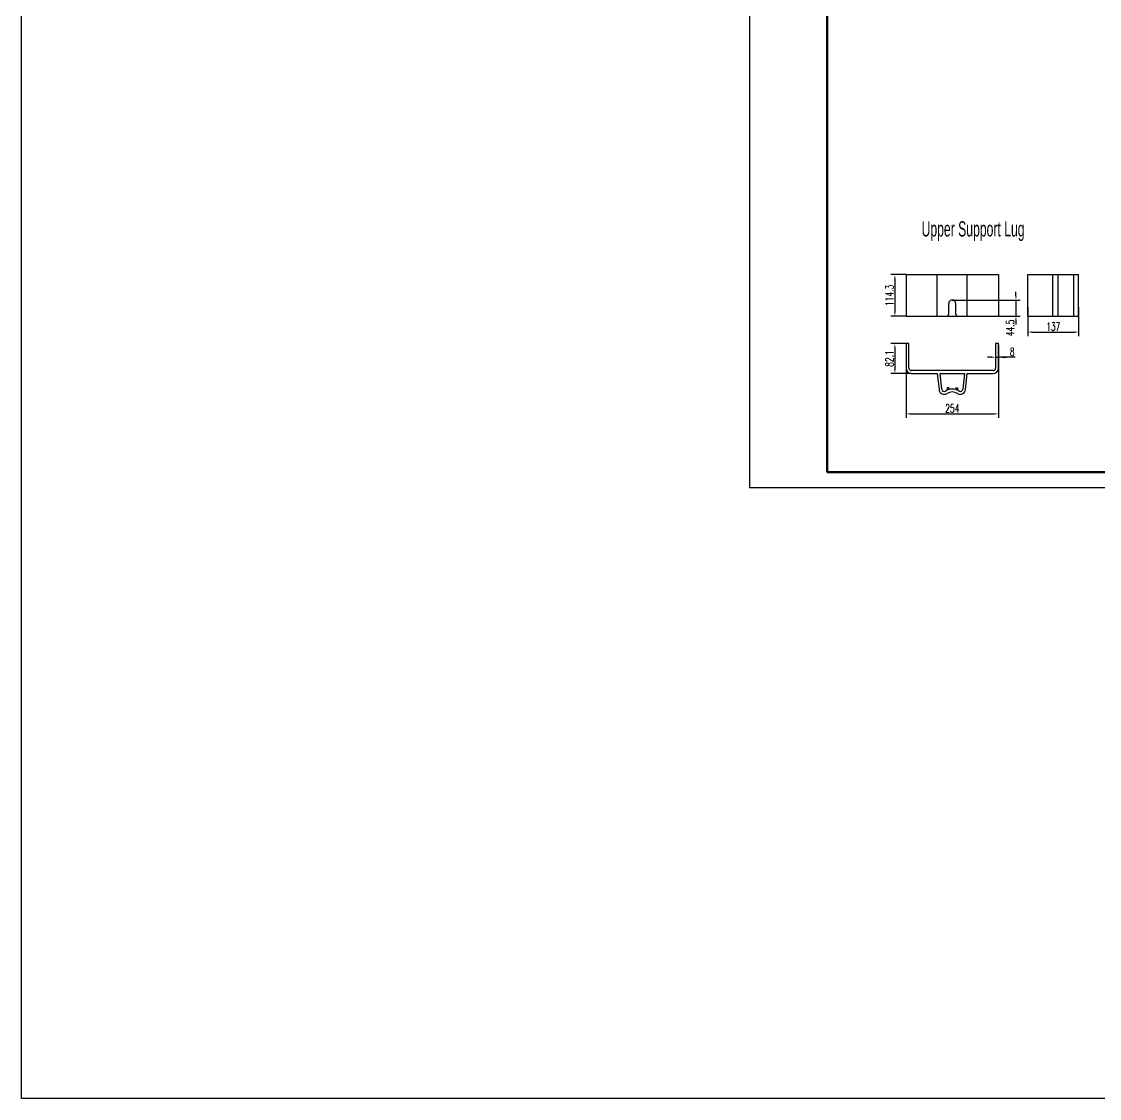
# Model space of a CAD drawing. Header units: millimetres. Extents: x 14764 to 253586, y -11609 to 135872.
# Drawn here: x 243886 to 247835, y 127896 to 131843 of the extents above; entities that cross this region are included whole.
import ezdxf

# ---------------------------------------------------------------- set-up
doc = ezdxf.new("R2010")
doc.units = ezdxf.units.MM
doc.header["$LTSCALE"] = 23.1
doc.header["$PDMODE"] = 3
doc.header["$PDSIZE"] = 1
doc.layers.get('0').update_dxf_attribs({"linetype": 'CONTINUOUS'})
doc.layers.get('Defpoints').update_dxf_attribs({"linetype": 'CONTINUOUS'})
doc.layers.add('标注、文本', color=3, linetype='CONTINUOUS', lineweight=25)
doc.layers.add('粗实线', color=7, linetype='CONTINUOUS', lineweight=50)
doc.styles.add('DFT', font='simplex.shx', dxfattribs={"width": 0.67, "bigfont": 'dft.shx'})
doc.styles.add('TEXTSTYLE_6', font='txt', dxfattribs={"width": 0.8})
doc.dimstyles.new('INTE$0', dxfattribs={"dimscale": 5, "dimtxt": 4, "dimasz": 3, "dimexe": 3, "dimexo": 0, "dimgap": 1, "dimtad": 1, "dimdec": 3, "dimdsep": 46, "dimtxsty": 'DFT', "dimcen": 0, "dimclrd": 3, "dimclre": 3, "dimclrt": 6, "dimadec": 0, "dimazin": 0, "dimtfac": 1, "dimtdec": 3, "dimtix": 1, "dimtmove": 1, "dimatfit": 0, "dimfxl": 0, "dimtolj": 1, "dimtzin": 0, "dimarcsym": 0})

# ---------------------------------------------------------------- blocks, each defined once
blk = doc.blocks.new('*D215')
at = {"color": 3, "lineweight": -2, "transparency": 16777216}
for p, q in [((247126.2, 130915.4), (247070.3, 130915.4)), ((247085.3, 130900.4), (247085.3, 130778)), ((247126.2, 130763), (247070.3, 130763))]:
    blk.add_line(p, q, dxfattribs=at)
at = {"color": 3, "transparency": 16777216}
for points in [[(247082.8, 130900.4), (247087.8, 130900.4), (247085.3, 130915.4)], [(247082.8, 130778), (247087.8, 130778), (247085.3, 130763)]]:
    blk.add_solid(points, dxfattribs=at)
at = {"layer": 'Defpoints', "color": 0, "transparency": 16777216}
for p in [(247126.2, 130915.4), (247085.3, 130763), (247126.2, 130763)]:
    blk.add_point(p, dxfattribs=at)
at = {"color": 6, "transparency": 16777216, "insert": (247065.3, 130839.2), "char_height": 30, "attachment_point": 5, "rotation": 90, "style": 'DFT'}
blk.add_mtext('\\A1;114.3', dxfattribs=at)
blk = doc.blocks.new('*D216')
at = {"color": 3, "lineweight": -2, "transparency": 16777216}
for p, q in [((247528.7, 130837.3), (247528.7, 130852.3)), ((247295.6, 130822.3), (247543.7, 130822.3)), ((247528.7, 130822.3), (247528.7, 130763)), ((247421.9, 130763), (247543.7, 130763)), ((247528.7, 130748), (247528.7, 130733))]:
    blk.add_line(p, q, dxfattribs=at)
at = {"color": 3, "transparency": 16777216}
for points in [[(247526.2, 130837.3), (247531.2, 130837.3), (247528.7, 130822.3)], [(247526.2, 130748), (247531.2, 130748), (247528.7, 130763)]]:
    blk.add_solid(points, dxfattribs=at)
at = {"layer": 'Defpoints', "color": 0, "transparency": 16777216}
for p in [(247295.6, 130822.3), (247421.9, 130763), (247528.7, 130763)]:
    blk.add_point(p, dxfattribs=at)
at = {"color": 6, "transparency": 16777216, "insert": (247507.8, 130720.1), "char_height": 30, "attachment_point": 5, "rotation": 90, "style": 'DFT'}
blk.add_mtext('\\A1;44.5', dxfattribs=at)
blk = doc.blocks.new('*D217')
at = {"color": 3, "lineweight": -2, "transparency": 16777216}
for p, q in [((247572.7, 130796.5), (247572.7, 130689.8)), ((247758.4, 130796.5), (247758.4, 130689.8)), ((247587.7, 130704.8), (247743.4, 130704.8))]:
    blk.add_line(p, q, dxfattribs=at)
at = {"color": 3, "transparency": 16777216}
for points in [[(247587.7, 130707.3), (247587.7, 130702.3), (247572.7, 130704.8)], [(247743.4, 130707.3), (247743.4, 130702.3), (247758.4, 130704.8)]]:
    blk.add_solid(points, dxfattribs=at)
at = {"layer": 'Defpoints', "color": 0, "transparency": 16777216}
for p in [(247572.7, 130796.5), (247758.4, 130796.5), (247758.4, 130704.8)]:
    blk.add_point(p, dxfattribs=at)
at = {"color": 6, "transparency": 16777216, "insert": (247665.6, 130724.8), "char_height": 30, "attachment_point": 5, "style": 'DFT'}
blk.add_mtext('\\A1;137', dxfattribs=at)
blk = doc.blocks.new('*D218')
at = {"color": 3, "lineweight": -2, "transparency": 16777216}
for p, q in [((247126.2, 130617.3), (247126.2, 130390)), ((247464.9, 130617.3), (247464.9, 130390)), ((247141.2, 130405), (247449.9, 130405))]:
    blk.add_line(p, q, dxfattribs=at)
at = {"color": 3, "transparency": 16777216}
for points in [[(247141.2, 130407.5), (247141.2, 130402.5), (247126.2, 130405)], [(247449.9, 130407.5), (247449.9, 130402.5), (247464.9, 130405)]]:
    blk.add_solid(points, dxfattribs=at)
at = {"layer": 'Defpoints', "color": 0, "transparency": 16777216}
for p in [(247126.2, 130617.3), (247464.9, 130617.3), (247464.9, 130405)]:
    blk.add_point(p, dxfattribs=at)
at = {"color": 6, "transparency": 16777216, "insert": (247295.6, 130425), "char_height": 30, "attachment_point": 5, "style": 'DFT'}
blk.add_mtext('\\A1;254', dxfattribs=at)
blk = doc.blocks.new('*D219')
at = {"color": 3, "lineweight": -2, "transparency": 16777216}
for p, q in [((247439.2, 130612.5), (247424.2, 130612.5)), ((247454.2, 130634.8), (247454.2, 130597.5)), ((247454.2, 130612.5), (247464.9, 130612.5)), ((247454.2, 130612.5), (247464.9, 130612.5)), ((247464.9, 130634.8), (247464.9, 130597.5)), ((247526.1, 130612.5), (247464.9, 130612.5)), ((247479.9, 130612.5), (247494.9, 130612.5))]:
    blk.add_line(p, q, dxfattribs=at)
at = {"color": 3, "transparency": 16777216}
for points in [[(247439.2, 130615), (247439.2, 130610), (247454.2, 130612.5)], [(247479.9, 130615), (247479.9, 130610), (247464.9, 130612.5)]]:
    blk.add_solid(points, dxfattribs=at)
at = {"layer": 'Defpoints', "color": 0, "transparency": 16777216}
for p in [(247454.2, 130634.8), (247464.9, 130634.8), (247464.9, 130612.5)]:
    blk.add_point(p, dxfattribs=at)
at = {"color": 6, "transparency": 16777216, "insert": (247515.2, 130632.5), "char_height": 30, "attachment_point": 5, "style": 'DFT'}
blk.add_mtext('\\A1;8', dxfattribs=at)
blk = doc.blocks.new('*D220')
at = {"color": 3, "lineweight": -2, "transparency": 16777216}
for p, q in [((247136.9, 130662.5), (247070.3, 130662.5)), ((247085.3, 130647.5), (247085.3, 130568)), ((247145.4, 130553), (247070.3, 130553))]:
    blk.add_line(p, q, dxfattribs=at)
at = {"color": 3, "transparency": 16777216}
for points in [[(247082.8, 130647.5), (247087.8, 130647.5), (247085.3, 130662.5)], [(247082.8, 130568), (247087.8, 130568), (247085.3, 130553)]]:
    blk.add_solid(points, dxfattribs=at)
at = {"layer": 'Defpoints', "color": 0, "transparency": 16777216}
for p in [(247136.9, 130662.5), (247085.3, 130553), (247145.4, 130553)]:
    blk.add_point(p, dxfattribs=at)
at = {"color": 6, "transparency": 16777216, "insert": (247065.3, 130607.7), "char_height": 30, "attachment_point": 5, "rotation": 90, "style": 'DFT'}
blk.add_mtext('\\A1;82.1', dxfattribs=at)

msp = doc.modelspace()

# ---------------------------------------------------------------- linework, layer by layer
at = {"color": 7, "linetype": 'Continuous'}
for p, q in [((247126.2257, 130915.413), (247464.8923, 130915.413)), ((247126.2257, 130915.413), (247126.2257, 130763.013)), ((247240.4923, 130763.013), (247240.4923, 130915.413)), ((247350.6257, 130763.013), (247350.6257, 130915.413)), ((247464.8923, 130915.413), (247464.8923, 130763.013)), ((247572.7091, 130915.413), (247758.4416, 130915.413)), ((247572.7091, 130763.013), (247572.7091, 130915.413)), ((247662.9757, 130915.413), (247662.9757, 130763.013)), ((247682.1757, 130915.413), (247682.1757, 130763.013)), ((247741.3084, 130763.013), (247741.3084, 130915.413)), ((247758.4424, 130763.013), (247758.4424, 130915.413)), ((247282.359, 130771.5464), (247282.359, 130809.1464)), ((247308.759, 130771.5464), (247308.759, 130809.1464)), ((247126.2257, 130763.013), (247464.8923, 130763.013)), ((247282.359, 130771.5464), (247278.359, 130763.013)), ((247312.759, 130763.013), (247308.759, 130771.5464)), ((247572.7091, 130763.013), (247758.4416, 130763.013)), ((247136.8923, 130662.4556), (247126.2257, 130662.4556)), ((247126.2257, 130662.4556), (247126.2257, 130572.1889)), ((247136.8923, 130572.1889), (247136.8923, 130662.4556)), ((247454.2257, 130662.4556), (247454.2257, 130572.1889)), ((247464.8923, 130662.4556), (247454.2257, 130662.4556)), ((247464.8923, 130572.1889), (247464.8923, 130662.4556)), ((247445.6923, 130563.6556), (247145.4257, 130563.6556)), ((247145.4257, 130552.9889), (247240.4923, 130552.9889)), ((247240.4923, 130552.9889), (247246.8923, 130493.8563)), ((247251.2213, 130552.9889), (247339.8967, 130552.9889)), ((247257.4971, 130495.0041), (247251.2213, 130552.9889)), ((247339.8967, 130552.9889), (247333.6209, 130495.0041)), ((247344.2257, 130493.8563), (247350.6257, 130552.9889)), ((247350.6257, 130552.9889), (247445.6923, 130552.9889)), ((247277.0257, 130500.697), (247277.0257, 130494.0304)), ((247282.359, 130500.697), (247277.0257, 130500.697)), ((247282.359, 130494.0304), (247277.0257, 130494.0304)), ((247282.359, 130500.697), (247282.359, 130494.0304)), ((247308.759, 130500.697), (247308.759, 130494.0304)), ((247308.759, 130500.697), (247314.0923, 130500.697)), ((247308.759, 130494.0304), (247314.0923, 130494.0304)), ((247314.0923, 130500.697), (247314.0923, 130494.0304))]:
    msp.add_line(p, q, dxfattribs=at)
at = {"color": 2, "linetype": 'Continuous'}
for p, q in [((247454.2257, 130658.2056), (247454.2257, 130634.8278)), ((247464.8923, 130658.2056), (247464.8923, 130634.8278))]:
    msp.add_line(p, q, dxfattribs=at)
at = {"color": 1}
msp.add_lwpolyline([(243885.6169, 135872.1516), (253586.2548, 135872.1516), (253586.2548, 127895.7568), (243885.6169, 127895.7568)], close=True, dxfattribs=at)
at = {"color": 7, "linetype": 'Continuous'}
for centre, radius, start, end in [((247295.559, 130809.1464), 13.2, 0, 180), ((247145.4257, 130572.1889), 19.2, 180, 270), ((247145.4257, 130572.1889), 8.5333, 180, 270), ((247445.6923, 130572.1889), 8.5333, 270, 0), ((247445.6923, 130572.1889), 19.2, 270, 0), ((247265.9809, 130495.9223), 19.2, 186.1771493, 302.1858415), ((247265.9809, 130495.9223), 8.5333, 186.1771493, 302.1858415), ((247295.559, 130448.9272), 46.995, 57.8141585, 122.1858415), ((247295.559, 130448.9272), 36.3284, 57.8141585, 122.1858415), ((247325.1372, 130495.9223), 19.2, 237.8141585, 353.8228507), ((247325.1372, 130495.9223), 8.5333, 237.8141585, 353.8228507)]:
    msp.add_arc(centre, radius, start, end, dxfattribs=at)
at = {"layer": '标注、文本'}
for p, q in [((246552.835, 133511.0428), (246552.835, 130135.0113)), ((246552.835, 130135.0113), (251327.0209, 130135.0113))]:
    msp.add_line(p, q, dxfattribs=at)
msp.add_point((246552.835, 130135.0113), dxfattribs=at)
at = {"layer": '粗实线'}
for p, q in [((246837.0127, 133454.2072), (246837.0127, 130191.8468)), ((246837.0127, 130191.8468), (251270.1854, 130191.8468))]:
    msp.add_line(p, q, dxfattribs=at)

# ---------------------------------------------------------------- texts
at = {"color": 0, "style": 'TEXTSTYLE_6', "width": 0.6}
msp.add_text('Upper Support Lug', height=55.640826, dxfattribs=at).set_placement((247182.9975, 131055.1188))

# ---------------------------------------------------------------- dimensions: what is measured, and where the dimension line sits
for base, p1, p2, text, picture, middle in [((247085.3032, 130763.013), (247126.2257, 130915.413), (247126.2257, 130763.013), '114.3', '*D215', (247065.3032, 130839.213)), ((247085.3032, 130552.9889), (247136.8923, 130662.4556), (247145.4257, 130552.9889), '82.1', '*D220', (247065.3032, 130607.7223))]:
    dim = msp.add_linear_dim(base=base, p1=p1, p2=p2, angle=90, text=text, dimstyle='INTE$0', override={"dimtxt": 6})
    dim.commit()
    dim.dimension.update_dxf_attribs({"geometry": picture, "text_midpoint": middle})
dim = msp.add_linear_dim(base=(247528.7386, 130763.013), p1=(247295.559, 130822.3464), p2=(247421.9251, 130763.013), angle=90, text='44.5', dimstyle='INTE$0', override={"dimtxt": 6})
dim.commit()
dim.dimension.update_dxf_attribs({"geometry": '*D216', "text_midpoint": (247527.7503, 130720.1479), "dimtype": 160})
for base, p1, p2, text, picture, middle in [((247758.4424, 130704.8381), (247572.7091, 130796.4568), (247758.4424, 130796.4568), '137', '*D217', (247665.5757, 130724.8381)), ((247464.8923, 130405.0348), (247126.2257, 130617.3223), (247464.8923, 130617.3223), '254', '*D218', (247295.559, 130425.0348))]:
    dim = msp.add_linear_dim(base=base, p1=p1, p2=p2, text=text, dimstyle='INTE$0', override={"dimtxt": 6})
    dim.commit()
    dim.dimension.update_dxf_attribs({"geometry": picture, "text_midpoint": middle})
dim = msp.add_linear_dim(base=(247464.8923, 130612.4672), p1=(247454.2257, 130634.8278), p2=(247464.8923, 130634.8278), text='8', dimstyle='INTE$0', override={"dimtxt": 6})
dim.commit()
dim.dimension.update_dxf_attribs({"geometry": '*D219', "text_midpoint": (247515.1761, 130615.7607), "dimtype": 160})

doc.saveas('drawing.dxf')
